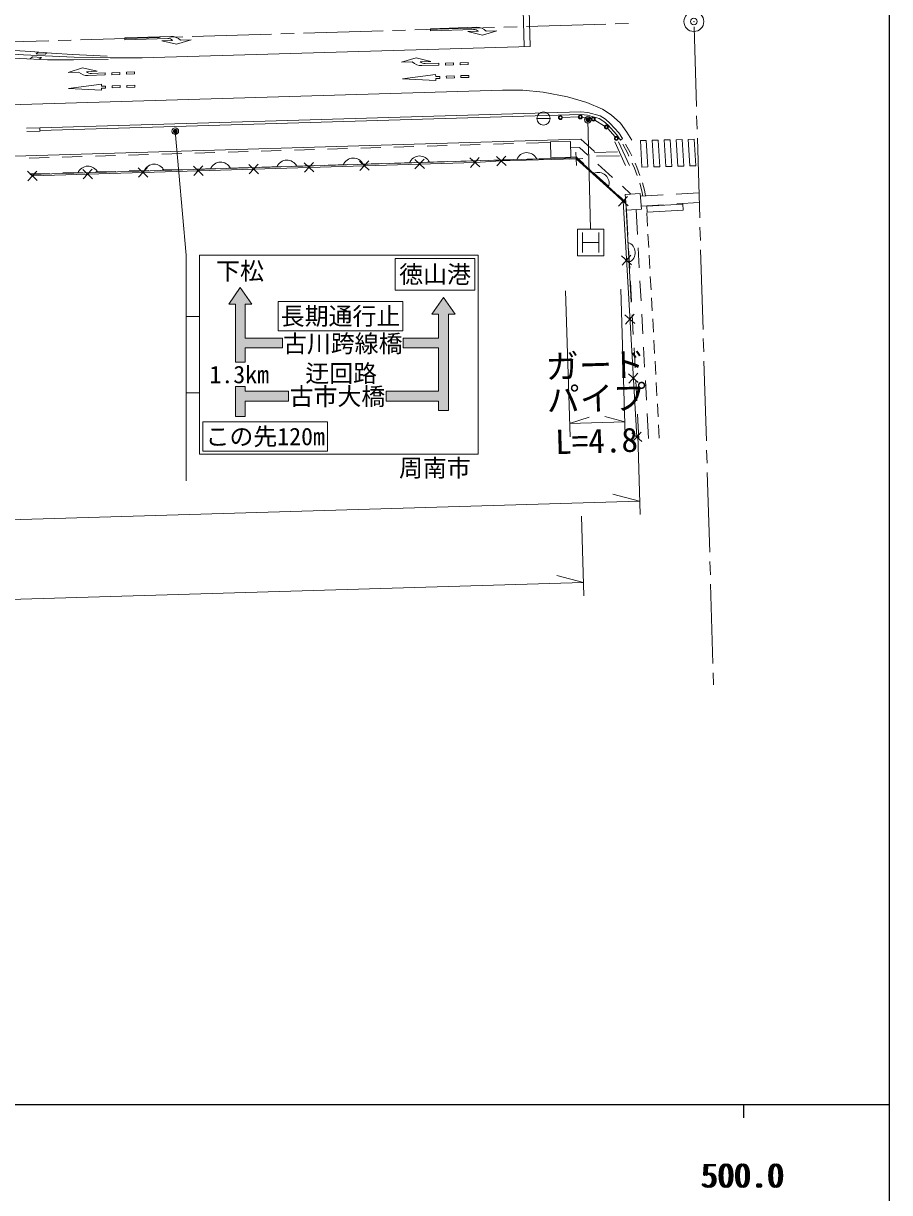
# Model space of a CAD drawing. Units: millimetres at full size, sheet at 1:1000; details may follow other scales. Extents: x 40000 to 680000, y 20000 to 380000.
# Drawn here: x 513737 to 579000, y 198357 to 286456 of the extents above; entities that cross this region are included whole.
import ezdxf
from ezdxf.enums import TextEntityAlignment as Align

# ---------------------------------------------------------------- set-up
doc = ezdxf.new("R2010")
doc.units = ezdxf.units.MM
doc.header["$LTSCALE"] = 1000
doc.header["$PDMODE"] = 32
doc.header["$PDSIZE"] = 500
doc.linetypes.add('CHAIN', pattern=[18.5, 12, -1.5, 3.5, -1.5])
for name, color, linetype, lineweight in [('M-BGD', 7, 'Continuous', 13), ('M-BMK', 2, 'CHAIN', 13), ('M-BMK-SRVR', 3, 'Continuous', 13), ('M-STR-HTXT', 7, 'Continuous', 13), ('M-STR-STRC', 7, 'Continuous', 13), ('M-TTL-BAND', 7, 'Continuous', 25)]:
    doc.layers.add(name, color=color, linetype=linetype, lineweight=lineweight)
doc.styles.add('ＭＳ ゴシック', font='')
doc.styles.get('ＭＳ ゴシック').set_extended_font_data('MS Gothic')

msp = doc.modelspace()

# ---------------------------------------------------------------- hatches: boundary and pattern name
at = {"layer": 'M-STR-STRC'}
for points in [[(530456, 260920), (530456, 262000), (533257, 262000), (533257, 262750), (530456, 262750), (530456, 265294), (530956, 265294), (530081, 266544), (529206, 265294), (529706, 265294), (529706, 260920)], [(545763, 257295), (545763, 264545), (546263, 264545), (545388, 265795), (544513, 264545), (545013, 264545), (545013, 262750), (542357, 262750), (542357, 262000), (545013, 262000), (545013, 258750), (541074, 258750), (541074, 258000), (545013, 258000), (545013, 257295)], [(530456, 256845), (530456, 258000), (533720, 258000), (533720, 258750), (530456, 258750), (530456, 259087), (529706, 259087), (529706, 256845)]]:
    msp.add_hatch(color=256, dxfattribs=at).paths.add_polyline_path(points)

# ---------------------------------------------------------------- linework, layer by layer
at = {"layer": 'M-BGD'}
for p, q in [((553150, 279521), (514987, 278387)), ((552423, 279285), (553423, 279285)), ((555747, 279799), (553144, 279720)), ((555753, 279599), (553150, 279521)), ((514981, 278587), (513982, 278557)), ((514989, 278337), (513989, 278307)), ((558287, 277523), (559112, 275744)), ((558585, 277531), (559413, 275746)), ((558884, 277778), (558717, 277667)), ((524165, 276609), (525664, 276653)), ((526664, 276683), (528163, 276727)), ((529163, 276757), (530662, 276801)), ((531662, 276831), (533161, 276875)), ((534161, 276905), (535660, 276950)), ((536660, 276979), (538159, 277024)), ((539158, 277053), (540658, 277098)), ((541657, 277127), (543157, 277172)), ((544156, 277202), (545656, 277246)), ((546655, 277276), (548154, 277320)), ((549154, 277350), (550653, 277394)), ((551653, 277424), (553448, 277477)), ((554966, 277082), (555631, 277114)), ((555364, 276756), (555411, 275757)), ((555631, 277114), (556272, 276532)), ((556769, 276737), (558494, 276778)), ((559279, 276641), (558893, 277345)), ((559458, 276731), (559111, 277363)), ((559361, 276462), (559279, 276641)), ((559574, 276477), (559458, 276731)), ((514169, 276312), (515669, 276356)), ((547920, 276099), (514253, 275065)), ((516668, 276386), (518168, 276431)), ((519167, 276460), (520667, 276505)), ((521666, 276534), (523165, 276579)), ((530718, 275817), (531446, 275132)), ((531425, 275839), (530740, 275111)), ((534195, 275706), (535694, 275750)), ((534885, 275944), (535614, 275259)), ((535592, 275966), (534907, 275237)), ((536694, 275780), (538193, 275824)), ((539053, 276071), (539781, 275385)), ((539759, 276092), (539074, 275364)), ((539192, 275854), (540692, 275898)), ((541691, 275928), (543191, 275972)), ((543220, 276197), (543948, 275512)), ((543927, 276219), (543241, 275491)), ((544190, 276002), (545690, 276047)), ((546689, 276076), (548188, 276121)), ((547378, 276315), (548124, 275648)), ((548084, 276354), (547418, 275609)), ((549188, 276150), (550687, 276195)), ((549379, 276437), (550107, 275750)), ((550086, 276457), (549400, 275730)), ((551687, 276224), (553479, 276278)), ((555887, 276280), (554888, 276233)), ((554984, 276382), (555375, 276401)), ((555375, 276401), (555956, 275873)), ((556913, 276442), (558656, 276475)), ((557013, 275860), (558124, 274852)), ((559774, 275559), (559611, 275916)), ((559960, 275634), (559823, 275932)), ((514049, 275311), (514777, 274626)), ((514756, 275332), (514071, 274604)), ((514203, 275112), (515703, 275157)), ((516702, 275187), (518202, 275231)), ((518216, 275437), (518945, 274752)), ((518923, 275459), (518238, 274731)), ((519201, 275261), (520701, 275305)), ((521700, 275335), (523199, 275379)), ((522384, 275564), (523112, 274879)), ((523090, 275586), (522405, 274857)), ((524199, 275409), (525698, 275453)), ((526551, 275691), (527279, 275005)), ((527258, 275712), (526572, 274984)), ((526698, 275483), (528197, 275528)), ((529197, 275557), (530696, 275602)), ((531696, 275631), (533195, 275676)), ((556697, 275201), (557808, 274193)), ((559974, 274985), (559774, 275559)), ((560181, 274999), (559960, 275634)), ((558864, 274180), (559506, 273598)), ((560332, 273843), (560170, 274418)), ((560527, 273890), (560374, 274431)), ((559291, 272716), (558544, 273381)), ((558548, 273521), (559130, 272994)), ((559250, 273422), (558585, 272675)), ((561932, 273539), (560227, 273438)), ((560412, 273449), (560332, 273843)), ((560613, 273461), (560527, 273890)), ((564636, 273700), (562931, 273598)), ((559181, 272384), (559283, 270495)), ((559899, 272436), (560002, 270541)), ((561971, 272790), (560281, 272690)), ((564658, 272950), (562969, 272849)), ((560759, 271177), (560703, 272175)), ((555476, 268953), (555476, 270953)), ((555476, 270953), (557476, 270953)), ((555851, 270703), (555851, 269203)), ((557101, 270703), (557101, 269203)), ((557476, 270953), (557476, 268953)), ((560848, 269579), (560792, 270578)), ((555851, 269953), (557101, 269953)), ((557476, 268953), (555476, 268953)), ((559548, 268275), (558802, 268940)), ((559507, 268981), (558843, 268234)), ((559338, 269497), (559419, 267999)), ((560056, 269542), (560137, 268045)), ((560937, 267982), (560882, 268980)), ((559473, 267001), (559554, 265503)), ((560192, 267046), (560273, 265548)), ((561026, 266384), (560971, 267383)), ((561115, 264787), (561060, 265785)), ((559806, 263834), (559059, 264499)), ((559765, 264540), (559100, 263793)), ((559609, 264504), (559690, 263006)), ((560327, 264550), (560408, 263052)), ((561205, 263189), (561149, 264188)), ((561294, 261592), (561238, 262590)), ((559744, 262008), (559825, 260510)), ((560463, 262053), (560544, 260556)), ((561383, 259994), (561327, 260993)), ((560064, 259393), (559317, 260058)), ((560023, 260099), (559358, 259352)), ((559879, 259512), (559961, 258014)), ((560598, 259557), (560679, 258059)), ((561472, 258397), (561416, 259395)), ((561561, 256799), (561505, 257798)), ((560015, 257015), (560117, 255126)), ((560733, 257061), (560836, 255166)), ((560322, 254952), (559575, 255617)), ((560281, 255658), (559616, 254911)), ((561650, 255202), (561594, 256200))]:
    msp.add_line(p, q, dxfattribs=at)
for points in [[(553144, 279720), (514981, 278587), (514987, 278387)], [(558717, 277667), (558432, 278095), (557797, 278780), (557464, 279069), (557105, 279293), (556227, 279550), (555727, 279600)], [(558884, 277778), (558590, 278219), (557936, 278924), (557583, 279230), (557188, 279478), (556266, 279747), (555747, 279799)], [(508878, 276328), (555725, 277735), (556765, 276797)], [(514413, 274968), (547751, 275981), (549743, 276094), (555387, 276257), (558917, 273049), (559949, 255284)], [(559538, 265454), (559127, 272951), (555401, 276335), (547920, 276099)]]:
    msp.add_lwpolyline(points, dxfattribs=at)
for points in [[(553446, 277526), (554953, 277566), (554984, 276379), (553478, 276339)], [(560212, 273649), (560298, 272465), (559174, 272384), (559088, 273568)]]:
    msp.add_lwpolyline(points, close=True, dxfattribs=at)
msp.add_circle((552923, 279285), 500, dxfattribs=at)
for centre, start, end in [((551670, 275904), 24.42807, 159.18834), ((523599, 275039), 24.3788, 159.13907), ((528597, 275193), 24.3788, 159.13907), ((533595, 275346), 24.3788, 159.13907), ((538592, 275499), 24.3788, 159.13907), ((543590, 275653), 24.3788, 159.13907), ((518602, 274886), 24.3788, 159.13907), ((557054, 274412), 340.37816, 115.13843), ((559020, 269186), 295.75308, 70.51335)]:
    msp.add_arc(centre, 812, start, end, dxfattribs=at)
at = {"layer": 'M-BMK'}
for p, q in [((551632, 286216), (557630, 286394)), ((558329, 286415), (559329, 286445)), ((524744, 285415), (525744, 285445)), ((526444, 285465), (532441, 285644)), ((533141, 285665), (534140, 285695)), ((534840, 285716), (540837, 285894)), ((541537, 285915), (542536, 285945)), ((543236, 285966), (549233, 286144)), ((549933, 286165), (550933, 286195)), ((564264, 286192), (564442, 280195)), ((509651, 284965), (515648, 285144)), ((516348, 285165), (517348, 285194)), ((518047, 285215), (524045, 285394)), ((564463, 279495), (564493, 278495)), ((564514, 277796), (564692, 271798)), ((564713, 271099), (564743, 270099)), ((564764, 269399), (564943, 263402)), ((564963, 262702), (564993, 261703)), ((565014, 261003), (565193, 255006)), ((565214, 254306), (565243, 253307)), ((565264, 252607), (565443, 246610)), ((565464, 245910), (565494, 244910)), ((565514, 244211), (565693, 238213)), ((565714, 237514), (565741, 236614))]:
    msp.add_line(p, q, dxfattribs=at)
at = {"layer": 'M-BMK-SRVR'}
msp.add_circle((564252, 286592), 750, dxfattribs=at)
msp.add_point((564252, 286592), dxfattribs=at)
at = {"layer": 'M-STR-HTXT'}
for p, q in [((556268, 279196), (556454, 270954)), ((554593, 266295), (554920, 255300)), ((558752, 266419), (559080, 255424)), ((554890, 256300), (556376, 256794)), ((554890, 256300), (559050, 256423)), ((559050, 256423), (557537, 256829)), ((560018, 255452), (560196, 249455)), ((414469, 246114), (560167, 250454)), ((560167, 250454), (558150, 250994)), ((555794, 249323), (555973, 243326)), ((426688, 240475), (555943, 244326)), ((555943, 244326), (553926, 244866))]:
    msp.add_line(p, q, dxfattribs=at)
for centre, radius in [((556268, 279196), 150), ((556268, 279196), 120), ((556268, 279196), 90), ((525182, 278333), 150), ((525182, 278333), 120), ((525182, 278333), 90), ((525182, 278333), 60), ((556268, 279196), 60), ((556268, 279196), 30), ((556268, 279196), 20), ((525182, 278333), 30), ((525182, 278333), 20)]:
    msp.add_circle(centre, radius, dxfattribs=at)
for p in [(556268, 279196), (525182, 278333)]:
    msp.add_point(p, dxfattribs=at)
at = {"layer": 'M-STR-STRC'}
for p, q in [((551274, 291019), (551479, 284712)), ((551723, 291053), (551928, 284725)), ((521371, 285378), (524855, 285471)), ((544407, 286053), (547891, 286158)), ((544407, 286053), (544412, 285903)), ((547653, 286001), (544412, 285903)), ((549414, 285904), (548614, 285880)), ((521371, 285378), (521375, 285228)), ((524616, 285315), (521375, 285228)), ((551928, 284725), (522694, 283854)), ((526377, 285212), (525577, 285190)), ((514243, 283772), (514424, 283923)), ((514424, 283923), (515090, 283893)), ((514708, 284161), (514863, 284290)), ((515374, 284131), (514708, 284161)), ((514905, 283739), (515090, 283893)), ((515374, 284131), (515508, 284243)), ((517442, 284101), (520051, 283987)), ((517510, 283705), (520124, 283735)), ((542237, 283535), (543037, 283554)), ((517099, 282757), (517899, 282789)), ((542307, 282286), (544797, 282599)), ((542307, 282286), (544813, 282150)), ((544797, 282599), (544803, 282449)), ((544813, 282150), (544808, 282300)), ((549830, 281418), (508538, 280186)), ((517128, 281560), (519619, 281869)), ((517128, 281560), (519634, 281419)), ((519619, 281869), (519624, 281719)), ((519634, 281419), (519629, 281569)), ((554353, 279366), (555544, 279405)), ((555842, 279385), (556523, 279272)), ((556799, 279169), (557531, 278723)), ((557758, 278532), (558315, 277895)), ((525182, 278333), (526000, 269000)), ((560705, 272684), (560729, 272235)), ((560729, 272235), (563440, 272383)), ((526000, 269000), (526000, 252000)), ((527000, 269000), (527000, 254000)), ((527000, 269000), (548000, 269000)), ((548000, 269000), (548000, 254000)), ((529206, 265294), (530081, 266544)), ((530081, 266544), (530956, 265294)), ((529706, 265294), (529206, 265294)), ((529706, 265294), (529706, 260920)), ((530456, 265294), (530456, 262750)), ((530956, 265294), (530456, 265294)), ((544513, 264545), (545388, 265795)), ((545388, 265795), (546263, 264545)), ((526000, 264375), (527000, 264375)), ((545013, 264545), (544513, 264545)), ((545013, 264545), (545013, 262750)), ((545763, 264545), (545763, 257295)), ((546263, 264545), (545763, 264545)), ((530456, 262750), (533257, 262750)), ((533257, 262750), (533257, 262000)), ((542357, 262750), (545013, 262750)), ((542357, 262750), (542357, 262000)), ((530456, 262000), (533257, 262000)), ((530456, 262000), (530456, 260920)), ((542357, 262000), (545013, 262000)), ((545013, 262000), (545013, 258750)), ((529706, 260920), (530456, 260920)), ((529706, 259087), (530456, 259087)), ((529706, 259087), (529706, 256845)), ((530456, 259087), (530456, 258750)), ((526000, 258625), (527000, 258625)), ((530456, 258750), (533720, 258750)), ((533720, 258750), (533720, 258000)), ((541074, 258750), (541074, 258000)), ((541074, 258750), (545013, 258750)), ((530456, 258000), (530456, 256845)), ((530456, 258000), (533720, 258000)), ((541074, 258000), (545013, 258000)), ((545013, 258000), (545013, 257295)), ((545013, 257295), (545763, 257295)), ((529706, 256845), (530456, 256845)), ((527000, 254000), (548000, 254000))]:
    msp.add_line(p, q, dxfattribs=at)
for points in [[(522694, 283854), (520271, 283857), (517560, 283909), (513734, 284079), (511795, 284220), (509785, 284358), (507758, 284508), (505781, 284645), (503755, 284789), (501780, 284930), (499587, 285094), (497460, 285227), (495508, 285362), (493441, 285507), (491183, 285651), (489716, 285689), (487810, 285727), (486324, 285747), (485749, 285748), (458317, 284945)], [(517510, 283705), (515554, 283707), (513472, 283810), (511551, 283945), (509435, 284099), (507624, 284226), (505430, 284374), (503472, 284519), (501332, 284672), (499573, 284803), (497502, 284931), (495440, 285077), (493575, 285206), (491379, 285370), (489727, 285478)], [(489924, 285900), (492051, 285879), (493690, 285781), (495787, 285639), (497676, 285504), (499902, 285352), (501801, 285214), (503906, 285063), (505897, 284921), (508018, 284777), (510055, 284631), (512247, 284471), (514273, 284332), (515865, 284218), (517442, 284101)], [(549414, 285904), (548323, 285571), (547215, 285837), (548014, 285862)], [(526377, 285212), (525285, 284882), (524178, 285153), (524977, 285174)], [(542237, 283535), (543329, 283861), (544436, 283588), (543636, 283569)], [(517099, 282757), (518187, 283101), (519298, 282845), (518498, 282813)], [(522102, 282807), (521502, 282783), (521508, 282633), (522107, 282657), (522102, 282807), (521502, 282783)], [(543997, 283427), (545040, 283452), (545043, 283302), (543758, 283271)], [(546139, 283478), (545539, 283464), (545543, 283314), (546143, 283328), (546139, 283478), (545539, 283464)], [(547239, 283504), (546639, 283490), (546643, 283340), (547243, 283354), (547239, 283504), (546639, 283490)], [(518861, 282677), (519903, 282719), (519909, 282569), (518624, 282518)], [(521002, 282763), (520403, 282739), (520409, 282589), (521008, 282613), (521002, 282763), (520403, 282739)], [(544808, 282300), (545108, 282310), (545102, 282460), (544803, 282449)], [(546701, 282517), (547301, 282538), (547306, 282388), (546707, 282367), (546701, 282517), (547301, 282538), (547306, 282388), (546707, 282367)], [(519629, 281569), (519929, 281579), (519924, 281729), (519624, 281719)], [(521523, 281783), (522122, 281803), (522127, 281653), (521528, 281633), (521523, 281783), (522122, 281803), (522127, 281653), (521528, 281633)], [(549830, 281418), (551374, 281428), (552901, 281282), (554741, 280933), (556190, 280506), (557363, 279993), (558033, 279567), (558714, 278928), (559212, 278265), (559566, 277661)], [(560705, 272684), (563415, 272832), (563440, 272383)]]:
    msp.add_lwpolyline(points, dxfattribs=at)
for points in [[(545607, 282328), (545602, 282478), (546202, 282499), (546207, 282349)], [(520428, 281596), (520423, 281746), (521023, 281766), (521028, 281616)], [(560670, 277633), (560220, 277623), (560341, 275625), (560791, 275636)], [(561693, 275657), (561571, 277656), (561121, 277646), (561243, 275646)], [(562594, 275678), (562473, 277680), (562023, 277669), (562144, 275668)], [(563496, 275700), (563375, 277703), (562925, 277692), (563046, 275689)], [(564398, 275721), (564276, 277726), (563826, 277715), (563948, 275710)], [(541752, 266349), (547752, 266349), (547752, 268749), (541752, 268749)], [(532932, 263297), (542332, 263297), (542332, 265497), (532932, 265497)], [(527259, 254229), (536659, 254229), (536659, 256429), (527259, 256429)]]:
    msp.add_lwpolyline(points, close=True, dxfattribs=at)
for centre, radius in [((554203, 279361), 150), ((554203, 279361), 120), ((554203, 279361), 100), ((555694, 279410), 150), ((555694, 279410), 120), ((555694, 279410), 100), ((556671, 279247), 150), ((556671, 279247), 120), ((556671, 279247), 100), ((557660, 278645), 150), ((557660, 278645), 120), ((557660, 278645), 100), ((558413, 277782), 150), ((558413, 277782), 120), ((558413, 277782), 100)]:
    msp.add_circle(centre, radius, dxfattribs=at)
for centre, radius, start, end in [((524882, 284472), 1000, 45.95563, 91.52864), ((547668, 285501), 500, 46.15345, 91.72646), ((547921, 285158), 1000, 46.15345, 91.72646), ((524630, 284815), 500, 45.95563, 91.52865), ((518841, 283177), 500, 226.70783, 272.28084), ((543734, 284271), 1000, 225.7847, 271.35771), ((543985, 283927), 500, 225.7847, 271.35772), ((518585, 283517), 1000, 226.70783, 272.28083)]:
    msp.add_arc(centre, radius, start, end, dxfattribs=at)
at = {"layer": 'M-TTL-BAND'}
for p, q in [((579000, 20000), (579000, 370000)), ((40000, 205000), (579000, 205000)), ((568000, 205000), (568000, 204000))]:
    msp.add_line(p, q, dxfattribs=at)

# ---------------------------------------------------------------- texts
at = {"layer": 'M-STR-HTXT', "style": 'ＭＳ ゴシック'}
for s, p in [('ガード', (553133, 259123)), ('パイプ', (553207, 256624)), ('L=4.8', (553846, 253446))]:
    msp.add_text(s, height=1833, rotation=1.706, dxfattribs=at).set_placement(p, align=Align.BOTTOM_LEFT)
at = {"layer": 'M-STR-STRC', "style": 'ＭＳ ゴシック'}
for s, p in [('下松', (530063, 267798)), ('徳山港', (544752, 267549)), ('長期通行止', (537632, 264397)), ('古川跨線橋', (537798, 262329)), ('迂回路', (537679, 260082)), ('1.3km', (530000, 260000)), ('古市大橋', (537394, 258347)), ('この先120m', (531959, 255329))]:
    msp.add_text(s, height=1320, dxfattribs=at).set_placement(p, align=Align.MIDDLE_CENTER)
msp.add_text('周南市', height=1320, dxfattribs=at).set_placement((542037, 251904), align=Align.BOTTOM_LEFT)
at = {"layer": 'M-TTL-BAND', "style": 'ＭＳ ゴシック'}
for p in [(567844, 198195), (568000, 198195)]:
    msp.add_text('500.0', height=1833, dxfattribs=at).set_placement(p, align=Align.BOTTOM_CENTER)

doc.saveas('drawing.dxf')
